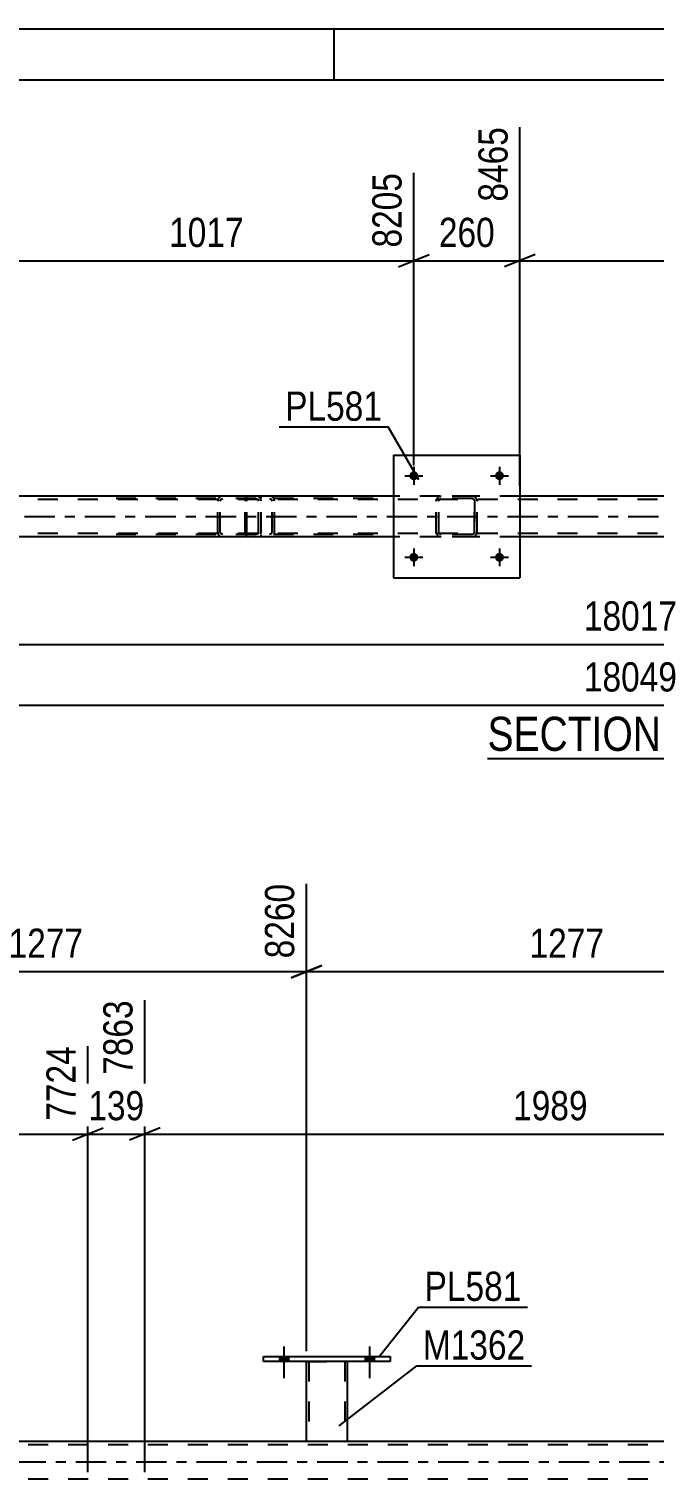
# Model space of a CAD drawing. Header units: millimetres. Extents: x 0 to 841, y 0 to 594.
# Drawn here: x 391.1 to 452.4, y 451.9 to 594 of the extents above; entities that cross this region are included whole.
import ezdxf

# ---------------------------------------------------------------- set-up
doc = ezdxf.new("R2010")
doc.units = ezdxf.units.MM
doc.linetypes.add('DXK_LINE_DOT2', pattern=[3.9198, 1.9599, -1.9599])
doc.linetypes.add('DXK_LINE_DOT3', pattern=[5.9187, 2.979, -0.9799, 0.9799, -0.9799])
doc.styles.add('Arial Narrow', font='ARIALN.TTF', dxfattribs={"height": 0.2})

# ---------------------------------------------------------------- blocks, each defined once
blk = doc.blocks.new('Unknown-232924716-1133 - 28920')
at = {"color": 5, "linetype": 'Continuous'}
for p, q in [((841, 594), (0, 594)), ((421, 589), (421, 594)), ((836, 589), (5, 589))]:
    blk.add_line(p, q, dxfattribs=at)
blk = doc.blocks.new('Unknown-232924716-11 - 2062')
at = {"color": 6, "linetype": 'Continuous'}
blk.add_line((436.04, 522.49), (463.69, 522.49), dxfattribs=at)
at = {"color": 0, "linetype": 'Continuous'}
for points in [[(454.15, 523.24), (454.15, 526.74), (436.04, 526.74), (436.04, 523.24)], [(457.75, 523.24), (457.75, 526.74), (455.2, 526.74), (455.2, 523.24)], [(460.08, 523.24), (460.08, 526.74), (458.8, 526.74), (458.8, 523.24)], [(463.69, 523.24), (463.69, 526.74), (461.13, 526.74), (461.13, 523.24)]]:
    blk.add_wipeout(points, dxfattribs=at)
at = {"color": 7, "linetype": 'Continuous', "style": 'Arial Narrow'}
for s, p in [('SECTION ', (436.04, 523.24)), ('A', (455.2, 523.24)), ('A', (461.13, 523.24)), ('-', (458.8, 523.24))]:
    blk.add_text(s, height=3.34, dxfattribs=at).set_placement(p)
blk = doc.blocks.new('Part-232924716-2103 - 2062')
at = {"color": 7, "linetype": 'DXK_LINE_DOT2'}
for p, q in [((762.38, 547.89), (100.63, 547.89)), ((439.21, 548.21), (426.81, 548.21)), ((762.38, 544.53), (100.63, 544.53)), ((439.21, 544.21), (426.81, 544.21))]:
    blk.add_line(p, q, dxfattribs=at)
at = {"color": 2, "linetype": 'Continuous'}
for p, q in [((426.81, 548.21), (388.13, 548.21)), ((477.89, 548.21), (439.21, 548.21)), ((426.81, 544.21), (388.13, 544.21)), ((477.89, 544.21), (439.21, 544.21))]:
    blk.add_line(p, q, dxfattribs=at)
at = {"color": 7, "linetype": 'DXK_LINE_DOT3'}
blk.add_line((100.63, 546.21), (762.38, 546.21), dxfattribs=at)
blk = doc.blocks.new('Part-232924716-2174 - 2062')
at = {"color": 7, "linetype": 'DXK_LINE_DOT2'}
for p, q in [((413.33, 548.21), (398.19, 548.21)), ((413.33, 547.97), (398.19, 547.97)), ((409.61, 547.87), (409.58, 547.73)), ((409.58, 544.69), (409.58, 547.73)), ((409.62, 547.92), (409.61, 547.87)), ((409.84, 547.73), (409.86, 547.82)), ((409.84, 544.69), (409.84, 547.73)), ((409.86, 547.82), (409.91, 547.9)), ((410.09, 548.21), (409.9, 548.18)), ((409.91, 547.9), (410, 547.95)), ((410, 547.95), (410.09, 547.97)), ((413.52, 548.18), (413.33, 548.21)), ((413.33, 547.97), (413.43, 547.95)), ((413.43, 547.95), (413.51, 547.9)), ((413.51, 547.9), (413.56, 547.82)), ((413.56, 547.82), (413.58, 547.73)), ((413.58, 544.69), (413.58, 547.73)), ((413.81, 547.87), (413.8, 547.92)), ((413.84, 547.73), (413.81, 547.87)), ((413.84, 544.69), (413.84, 547.73)), ((413.33, 544.45), (398.19, 544.45)), ((409.58, 544.69), (409.6, 544.61)), ((409.6, 544.61), (409.62, 544.51)), ((409.85, 544.63), (409.84, 544.69)), ((409.86, 544.6), (409.85, 544.63)), ((409.91, 544.52), (409.86, 544.6)), ((410, 544.47), (409.91, 544.52)), ((410.09, 544.45), (410, 544.47)), ((413.43, 544.47), (413.33, 544.45)), ((413.51, 544.52), (413.43, 544.47)), ((413.56, 544.6), (413.51, 544.52)), ((413.56, 544.6), (413.57, 544.63)), ((413.57, 544.63), (413.58, 544.69)), ((413.8, 544.51), (413.82, 544.61)), ((413.82, 544.61), (413.84, 544.69)), ((413.33, 544.21), (398.19, 544.21)), ((409.9, 544.25), (410.09, 544.21)), ((413.33, 544.21), (413.52, 544.25))]:
    blk.add_line(p, q, dxfattribs=at)
for centre, start, end in [((410.07, 547.71), 110.7583, 155.68), ((413.35, 547.71), 24.32, 69.2417), ((410.07, 544.71), 204.32, 249.2417)]:
    blk.add_arc(centre, 0.496, start, end, dxfattribs=at)
blk = doc.blocks.new('Bolt-232924716-23521 - 2062')
at = {"linetype": 'Continuous'}
for points in [[(429.25, 542.21, -1), (428.37, 542.21, -1)], [(437.65, 542.21, -1), (436.77, 542.21, -1)]]:
    blk.add_hatch(color=1, dxfattribs=at).paths.add_polyline_path(points)
at = {"color": 1, "linetype": 'Continuous'}
for p, q in [((428.81, 543.09), (428.81, 541.33)), ((437.21, 543.09), (437.21, 541.33)), ((427.93, 542.21), (429.69, 542.21)), ((436.33, 542.21), (438.09, 542.21))]:
    blk.add_line(p, q, dxfattribs=at)
blk = doc.blocks.new('Part-232924716-2188 - 2062')
at = {"color": 7, "linetype": 'DXK_LINE_DOT2'}
for p, q in [((412.31, 547.92), (412.29, 547.73)), ((412.29, 544.69), (412.29, 547.73)), ((412.37, 548.07), (412.31, 547.92)), ((412.46, 548.18), (412.37, 548.07)), ((412.43, 547.73), (412.44, 547.82)), ((412.43, 544.69), (412.43, 547.73)), ((412.44, 547.82), (412.47, 547.9)), ((412.56, 548.21), (412.46, 548.18)), ((412.47, 547.9), (412.51, 547.95)), ((412.51, 547.95), (412.56, 547.97)), ((424.84, 548.21), (412.56, 548.21)), ((424.84, 547.97), (412.56, 547.97)), ((413.84, 547.97), (413.84, 548.21)), ((414.85, 548.18), (414.65, 548.21)), ((414.65, 547.97), (414.75, 547.95)), ((414.75, 547.95), (414.83, 547.9)), ((414.83, 547.9), (414.89, 547.82)), ((414.89, 547.82), (414.91, 547.73)), ((414.91, 544.69), (414.91, 547.73)), ((415.13, 547.87), (415.12, 547.92)), ((415.16, 547.73), (415.13, 547.87)), ((415.16, 544.69), (415.16, 547.73)), ((412.29, 544.69), (412.31, 544.51)), ((412.31, 544.51), (412.37, 544.35)), ((412.44, 544.6), (412.43, 544.69)), ((412.47, 544.52), (412.44, 544.6)), ((412.51, 544.47), (412.47, 544.52)), ((412.56, 544.45), (412.51, 544.47)), ((424.84, 544.45), (412.56, 544.45)), ((413.84, 544.21), (413.84, 544.45)), ((414.75, 544.47), (414.65, 544.45)), ((414.83, 544.52), (414.75, 544.47)), ((414.89, 544.6), (414.83, 544.52)), ((414.89, 544.63), (414.91, 544.69)), ((414.89, 544.6), (414.89, 544.63)), ((415.12, 544.51), (415.14, 544.61)), ((415.14, 544.61), (415.16, 544.69)), ((412.37, 544.35), (412.46, 544.25)), ((412.46, 544.25), (412.56, 544.21)), ((424.84, 544.21), (412.56, 544.21)), ((414.65, 544.21), (414.85, 544.25))]:
    blk.add_line(p, q, dxfattribs=at)
blk.add_arc((414.67, 547.72), 0.492, 23.8494, 68.8059, dxfattribs=at)
blk = doc.blocks.new('Part-232924716-23492 - 2062')
at = {"color": 7, "linetype": 'DXK_LINE_DOT2'}
for p, q in [((431.01, 547.73), (431.05, 547.92)), ((431.05, 547.92), (431.01, 547.73)), ((431.01, 544.69), (431.01, 547.73)), ((431.01, 544.69), (431.01, 547.73)), ((431.25, 547.73), (431.27, 547.82)), ((431.25, 544.69), (431.25, 547.73)), ((431.25, 544.69), (431.25, 547.73)), ((431.27, 547.82), (431.32, 547.9)), ((431.31, 548.18), (431.49, 548.21)), ((431.49, 548.21), (431.31, 548.18)), ((431.32, 547.9), (431.4, 547.95)), ((431.4, 547.95), (431.49, 547.97)), ((434.53, 548.21), (431.49, 548.21)), ((434.53, 547.97), (431.49, 547.97)), ((434.53, 548.21), (434.72, 548.18)), ((434.72, 548.18), (434.53, 548.21)), ((434.53, 547.97), (434.62, 547.95)), ((434.62, 547.95), (434.7, 547.9)), ((434.7, 547.9), (434.75, 547.82)), ((434.75, 547.82), (434.77, 547.73)), ((434.77, 544.69), (434.77, 547.73)), ((434.77, 547.73), (434.77, 544.69)), ((434.98, 547.92), (435.01, 547.73)), ((435.01, 547.73), (434.98, 547.92)), ((435.01, 544.69), (435.01, 547.73)), ((435.01, 544.69), (435.01, 547.73)), ((431.05, 544.51), (431.01, 544.69)), ((431.01, 544.69), (431.05, 544.51)), ((431.27, 544.6), (431.25, 544.69)), ((431.32, 544.52), (431.27, 544.6)), ((431.4, 544.47), (431.32, 544.52)), ((431.49, 544.45), (431.4, 544.47)), ((434.53, 544.45), (431.49, 544.45)), ((434.62, 544.47), (434.53, 544.45)), ((434.7, 544.52), (434.62, 544.47)), ((434.75, 544.6), (434.7, 544.52)), ((434.77, 544.69), (434.75, 544.6)), ((435.01, 544.69), (434.98, 544.51)), ((434.98, 544.51), (435.01, 544.69)), ((431.49, 544.21), (431.31, 544.25)), ((431.31, 544.25), (431.49, 544.21)), ((434.53, 544.21), (431.49, 544.21)), ((434.72, 544.25), (434.53, 544.21)), ((434.53, 544.21), (434.72, 544.25))]:
    blk.add_line(p, q, dxfattribs=at)
at = {"color": 7, "linetype": 'DXK_LINE_DOT3'}
blk.add_line((433.01, 546.21), (433.01, 546.21), dxfattribs=at)
at = {"color": 7, "linetype": 'DXK_LINE_DOT2'}
for centre, start, end in [((431.49, 547.73), 112.5, 157.5), ((431.49, 547.73), 112.5, 157.5), ((434.53, 547.73), 22.5, 67.5), ((434.53, 547.73), 22.5, 67.5), ((431.49, 544.69), 202.5, 247.5), ((431.49, 544.69), 202.5, 247.5), ((434.53, 544.69), 292.5, 337.5), ((434.53, 544.69), 292.5, 337.5)]:
    blk.add_arc(centre, 0.48, start, end, dxfattribs=at)
blk = doc.blocks.new('Part-232924716-23493 - 2062')
at = {"color": 2, "linetype": 'Continuous'}
for p, q in [((426.81, 552.21), (426.81, 540.21)), ((426.81, 552.21), (439.21, 552.21)), ((439.21, 552.21), (439.21, 540.21)), ((426.81, 540.21), (439.21, 540.21))]:
    blk.add_line(p, q, dxfattribs=at)
blk = doc.blocks.new('Bolt-232924716-23522 - 2062')
at = {"linetype": 'Continuous'}
for points in [[(429.25, 550.21, -1), (428.37, 550.21, -1)], [(437.65, 550.21, -1), (436.77, 550.21, -1)]]:
    blk.add_hatch(color=1, dxfattribs=at).paths.add_polyline_path(points)
at = {"color": 1, "linetype": 'Continuous'}
for p, q in [((427.93, 550.21), (429.69, 550.21)), ((428.81, 551.09), (428.81, 549.33)), ((436.33, 550.21), (438.09, 550.21)), ((437.21, 551.09), (437.21, 549.33))]:
    blk.add_line(p, q, dxfattribs=at)
blk = doc.blocks.new('Part-232924716-23856 - 2334')
at = {"color": 2, "linetype": 'Continuous'}
for p, q in [((414.08, 463.38), (414.08, 463.86)), ((414.08, 463.86), (426.48, 463.86)), ((426.48, 463.38), (414.08, 463.38)), ((426.48, 463.86), (426.48, 463.38))]:
    blk.add_line(p, q, dxfattribs=at)
blk = doc.blocks.new('Part-232924716-2518 - 2334')
at = {"color": 7, "linetype": 'DXK_LINE_DOT2'}
for p, q in [((749.65, 455.22), (87.9, 455.22)), ((422.28, 455.54), (418.28, 455.54)), ((749.65, 451.86), (87.9, 451.86))]:
    blk.add_line(p, q, dxfattribs=at)
at = {"color": 2, "linetype": 'Continuous'}
for p, q in [((418.28, 455.54), (371.2, 455.54)), ((469.36, 455.54), (422.28, 455.54))]:
    blk.add_line(p, q, dxfattribs=at)
at = {"color": 7, "linetype": 'DXK_LINE_DOT3'}
blk.add_line((87.9, 453.54), (749.65, 453.54), dxfattribs=at)
blk = doc.blocks.new('Part-232924716-23855 - 2334')
at = {"color": 2, "linetype": 'Continuous'}
for p, q in [((418.28, 455.54), (418.28, 463.38)), ((422.28, 463.38), (422.28, 455.54)), ((422.24, 455.54), (418.28, 455.54)), ((422.28, 455.54), (422.24, 455.54))]:
    blk.add_line(p, q, dxfattribs=at)
at = {"color": 7, "linetype": 'DXK_LINE_DOT2'}
for p, q in [((418.28, 463.38), (422.28, 463.38)), ((418.28, 463.38), (418.28, 463.38)), ((418.28, 463.38), (418.28, 463.38)), ((418.52, 463.38), (418.52, 455.54)), ((422.04, 463.38), (422.04, 455.54)), ((422.28, 463.38), (422.28, 463.38)), ((422.28, 463.38), (422.28, 463.38)), ((422.02, 455.54), (422.04, 455.54))]:
    blk.add_line(p, q, dxfattribs=at)
blk = doc.blocks.new('Bolt-232924716-23884 - 2334')
at = {"linetype": 'Continuous'}
for points in [[(415.64, 463.38), (416.52, 463.38), (416.52, 463.86), (415.64, 463.86)], [(424.04, 463.38), (424.92, 463.38), (424.92, 463.86), (424.04, 463.86)]]:
    blk.add_hatch(color=1, dxfattribs=at).paths.add_polyline_path(points)
at = {"color": 1, "linetype": 'Continuous'}
for p, q in [((416.08, 464.86), (416.08, 461.74)), ((424.48, 464.86), (424.48, 461.74)), ((415.64, 463.86), (415.64, 463.38)), ((416.52, 463.86), (416.52, 463.38)), ((424.04, 463.86), (424.04, 463.38)), ((424.92, 463.86), (424.92, 463.38))]:
    blk.add_line(p, q, dxfattribs=at)
blk = doc.blocks.new('Bolt-232924716-23885 - 2334')
at = {"linetype": 'Continuous'}
for points in [[(415.64, 463.38), (416.52, 463.38), (416.52, 463.86), (415.64, 463.86)], [(424.04, 463.38), (424.92, 463.38), (424.92, 463.86), (424.04, 463.86)]]:
    blk.add_hatch(color=1, dxfattribs=at).paths.add_polyline_path(points)
at = {"color": 1, "linetype": 'Continuous'}
for p, q in [((416.08, 464.86), (416.08, 461.74)), ((424.48, 464.86), (424.48, 461.74)), ((415.64, 463.86), (415.64, 463.38)), ((416.52, 463.86), (416.52, 463.38)), ((424.04, 463.86), (424.04, 463.38)), ((424.92, 463.86), (424.92, 463.38))]:
    blk.add_line(p, q, dxfattribs=at)
blk = doc.blocks.new('StraightDimension-232924716-26421 - 2062')
at = {"color": 7, "linetype": 'Continuous'}
for p, q in [((388.13, 549.21), (388.13, 584.39)), ((428.81, 551.21), (428.81, 579.89)), ((389.63, 571.88), (386.63, 570.68)), ((427.31, 570.68), (430.31, 571.88)), ((388.13, 571.28), (428.81, 571.28))]:
    blk.add_line(p, q, dxfattribs=at)
at = {"color": 0}
blk.add_wipeout([(412.73, 572.03), (412.73, 576.23), (404.22, 576.23), (404.22, 572.03)], dxfattribs=at)
at = {"color": 3, "style": 'Arial Narrow'}
blk.add_text('1017', height=2.863, dxfattribs=at).set_placement((404.82, 572.63))
at = {"color": 0, "linetype": 'Continuous'}
blk.add_wipeout([(428.21, 580.49), (424.01, 580.49), (424.01, 571.98), (428.21, 571.98)], dxfattribs=at)
at = {"color": 3, "linetype": 'Continuous', "style": 'Arial Narrow'}
blk.add_text('8205', height=2.863, rotation=90.0002, dxfattribs=at).set_placement((427.61, 572.58))
blk = doc.blocks.new('StraightDimension-232924716-8908 - 2062')
at = {"color": 7, "linetype": 'Continuous'}
blk.add_line((100.63, 533.68), (799.5, 533.68), dxfattribs=at)
at = {"color": 0}
blk.add_wipeout([(455.23, 534.43), (455.23, 538.63), (444.89, 538.63), (444.89, 534.43)], dxfattribs=at)
at = {"color": 3, "style": 'Arial Narrow'}
blk.add_text('18017', height=2.863, dxfattribs=at).set_placement((445.49, 535.03))
blk = doc.blocks.new('StraightDimension-232924716-26391 - 2062')
at = {"color": 7, "linetype": 'Continuous'}
blk.add_line((99.99, 527.71), (800.14, 527.71), dxfattribs=at)
at = {"color": 0}
blk.add_wipeout([(455.23, 528.46), (455.23, 532.66), (444.89, 532.66), (444.89, 528.46)], dxfattribs=at)
at = {"color": 3, "style": 'Arial Narrow'}
blk.add_text('18049', height=2.863, dxfattribs=at).set_placement((445.49, 529.06))
blk = doc.blocks.new('StraightDimension-232924716-26419 - 2062')
at = {"color": 7, "linetype": 'Continuous'}
for p, q in [((439.21, 549.21), (439.21, 584.39)), ((479.89, 551.21), (479.89, 579.89)), ((440.71, 571.88), (437.71, 570.68)), ((478.39, 570.68), (481.39, 571.88)), ((439.21, 571.28), (479.89, 571.28))]:
    blk.add_line(p, q, dxfattribs=at)
at = {"color": 0}
blk.add_wipeout([(463.81, 572.03), (463.81, 576.23), (455.3, 576.23), (455.3, 572.03)], dxfattribs=at)
at = {"color": 3, "style": 'Arial Narrow'}
blk.add_text('1017', height=2.863, dxfattribs=at).set_placement((455.9, 572.63))
at = {"color": 0, "linetype": 'Continuous'}
blk.add_wipeout([(479.29, 580.49), (475.09, 580.49), (475.09, 571.98), (479.29, 571.98)], dxfattribs=at)
at = {"color": 3, "linetype": 'Continuous', "style": 'Arial Narrow'}
blk.add_text('9482', height=2.863, rotation=90.0002, dxfattribs=at).set_placement((478.69, 572.58))
blk = doc.blocks.new('StraightDimension-232924716-26420 - 2062')
at = {"color": 7, "linetype": 'Continuous'}
for p, q in [((439.21, 549.21), (439.21, 584.39)), ((428.81, 551.21), (428.81, 579.89)), ((427.31, 570.68), (430.31, 571.88)), ((440.71, 571.88), (437.71, 570.68)), ((428.81, 571.28), (439.21, 571.28))]:
    blk.add_line(p, q, dxfattribs=at)
at = {"color": 0}
blk.add_wipeout([(437.35, 572.03), (437.35, 576.23), (430.67, 576.23), (430.67, 572.03)], dxfattribs=at)
at = {"color": 3, "style": 'Arial Narrow'}
blk.add_text('260', height=2.863, dxfattribs=at).set_placement((431.27, 572.63))
at = {"color": 0, "linetype": 'Continuous'}
blk.add_wipeout([(438.61, 584.99), (434.41, 584.99), (434.41, 576.48), (438.61, 576.48)], dxfattribs=at)
at = {"color": 3, "linetype": 'Continuous', "style": 'Arial Narrow'}
blk.add_text('8465', height=2.863, rotation=90.0002, dxfattribs=at).set_placement((438.01, 577.08))
blk = doc.blocks.new('StraightDimension-232924716-30152 - 2334')
at = {"color": 7, "linetype": 'Continuous'}
for p, q in [((367.2, 464.38), (367.2, 510.21)), ((418.28, 464.38), (418.28, 510.21)), ((368.7, 502.2), (365.7, 501)), ((416.78, 501), (419.78, 502.2)), ((367.2, 501.6), (418.28, 501.6))]:
    blk.add_line(p, q, dxfattribs=at)
at = {"color": 0}
blk.add_wipeout([(397, 502.35), (397, 506.55), (388.48, 506.55), (388.48, 502.35)], dxfattribs=at)
at = {"color": 3, "style": 'Arial Narrow'}
blk.add_text('1277', height=2.863, dxfattribs=at).set_placement((389.08, 502.95))
at = {"color": 0, "linetype": 'Continuous'}
blk.add_wipeout([(417.68, 510.81), (413.48, 510.81), (413.48, 502.3), (417.68, 502.3)], dxfattribs=at)
at = {"color": 3, "linetype": 'Continuous', "style": 'Arial Narrow'}
blk.add_text('8260', height=2.863, rotation=90.0002, dxfattribs=at).set_placement((417.08, 502.9))
blk = doc.blocks.new('StraightDimension-232924716-8199 - 2334')
at = {"color": 7, "linetype": 'Continuous'}
for p, q in [((402.43, 452.54), (402.43, 498.79)), ((481.99, 452.54), (481.99, 494.29)), ((403.93, 486.28), (400.93, 485.08)), ((480.49, 485.08), (483.49, 486.28)), ((402.43, 485.68), (481.99, 485.68))]:
    blk.add_line(p, q, dxfattribs=at)
at = {"color": 0}
blk.add_wipeout([(446.46, 486.43), (446.46, 490.63), (437.95, 490.63), (437.95, 486.43)], dxfattribs=at)
at = {"color": 3, "style": 'Arial Narrow'}
blk.add_text('1989', height=2.863, dxfattribs=at).set_placement((438.55, 487.03))
at = {"color": 0, "linetype": 'Continuous'}
blk.add_wipeout([(481.39, 494.89), (477.19, 494.89), (477.19, 486.38), (481.39, 486.38)], dxfattribs=at)
at = {"color": 3, "linetype": 'Continuous', "style": 'Arial Narrow'}
blk.add_text('9852', height=2.863, rotation=90.0002, dxfattribs=at).set_placement((480.79, 486.98))
blk = doc.blocks.new('StraightDimension-232924716-8201 - 2334')
at = {"color": 7, "linetype": 'Continuous'}
for p, q in [((317.29, 452.54), (317.29, 498.79)), ((396.85, 452.54), (396.85, 494.29)), ((318.79, 486.28), (315.79, 485.08)), ((395.35, 485.08), (398.35, 486.28)), ((317.29, 485.68), (396.85, 485.68))]:
    blk.add_line(p, q, dxfattribs=at)
at = {"color": 0}
blk.add_wipeout([(361.33, 486.43), (361.33, 490.63), (352.82, 490.63), (352.82, 486.43)], dxfattribs=at)
at = {"color": 3, "style": 'Arial Narrow'}
blk.add_text('1989', height=2.863, dxfattribs=at).set_placement((353.42, 487.03))
at = {"color": 0, "linetype": 'Continuous'}
blk.add_wipeout([(396.25, 494.89), (392.05, 494.89), (392.05, 486.38), (396.25, 486.38)], dxfattribs=at)
at = {"color": 3, "linetype": 'Continuous', "style": 'Arial Narrow'}
blk.add_text('7724', height=2.863, rotation=90.0002, dxfattribs=at).set_placement((395.65, 486.98))
blk = doc.blocks.new('StraightDimension-232924716-30151 - 2334')
at = {"color": 7, "linetype": 'Continuous'}
for p, q in [((418.28, 464.38), (418.28, 510.21)), ((469.36, 464.38), (469.36, 510.21)), ((419.78, 502.2), (416.78, 501)), ((467.86, 501), (470.86, 502.2)), ((418.28, 501.6), (469.36, 501.6))]:
    blk.add_line(p, q, dxfattribs=at)
at = {"color": 0}
blk.add_wipeout([(448.08, 502.35), (448.08, 506.55), (439.56, 506.55), (439.56, 502.35)], dxfattribs=at)
at = {"color": 3, "style": 'Arial Narrow'}
blk.add_text('1277', height=2.863, dxfattribs=at).set_placement((440.16, 502.95))
at = {"color": 0, "linetype": 'Continuous'}
blk.add_wipeout([(468.76, 510.81), (464.56, 510.81), (464.56, 502.3), (468.76, 502.3)], dxfattribs=at)
at = {"color": 3, "linetype": 'Continuous', "style": 'Arial Narrow'}
blk.add_text('9537', height=2.863, rotation=90.0002, dxfattribs=at).set_placement((468.16, 502.9))
blk = doc.blocks.new('StraightDimension-232924716-8200 - 2334')
at = {"color": 7, "linetype": 'Continuous'}
for p, q in [((402.43, 452.54), (402.43, 498.79)), ((396.85, 452.54), (396.85, 494.29)), ((395.35, 485.08), (398.35, 486.28)), ((403.93, 486.28), (400.93, 485.08)), ((396.85, 485.68), (402.43, 485.68))]:
    blk.add_line(p, q, dxfattribs=at)
at = {"color": 0}
blk.add_wipeout([(402.98, 486.43), (402.98, 490.63), (396.3, 490.63), (396.3, 486.43)], dxfattribs=at)
at = {"color": 3, "style": 'Arial Narrow'}
blk.add_text('139', height=2.863, dxfattribs=at).set_placement((396.9, 487.03))
at = {"color": 0, "linetype": 'Continuous'}
blk.add_wipeout([(401.83, 499.39), (397.63, 499.39), (397.63, 490.88), (401.83, 490.88)], dxfattribs=at)
at = {"color": 3, "linetype": 'Continuous', "style": 'Arial Narrow'}
blk.add_text('7863', height=2.863, rotation=90.0002, dxfattribs=at).set_placement((401.23, 491.48))
blk = doc.blocks.new('Mark-232924716-27152 - 2062')
at = {"color": 0}
blk.add_wipeout([(425.7, 555.6), (425.7, 558.6), (416.2, 558.6), (416.2, 555.6)], dxfattribs=at)
blk.add_wipeout([(425.7, 555.6), (425.7, 558.6), (416.2, 558.6), (416.2, 555.6)], dxfattribs=at)
at = {"color": 30, "linetype": 'Continuous'}
for p in [(415.6, 555), (429.3, 549.8)]:
    blk.add_line(p, (426.3, 555), dxfattribs=at)
at = {"color": 3, "style": 'Arial Narrow'}
blk.add_text('PL581', height=2.863, dxfattribs=at).set_placement((416.2, 555.6))
blk = doc.blocks.new('Mark-232924716-28537 - 2334')
at = {"color": 0}
blk.add_wipeout([(439.76, 463.56), (439.76, 466.56), (429.7, 466.56), (429.7, 463.56)], dxfattribs=at)
blk.add_wipeout([(439.76, 463.56), (439.76, 466.56), (429.7, 466.56), (429.7, 463.56)], dxfattribs=at)
at = {"color": 30, "linetype": 'Continuous'}
for p, q in [((421.48, 457.06), (429.1, 462.96)), ((429.1, 462.96), (440.36, 462.96))]:
    blk.add_line(p, q, dxfattribs=at)
at = {"color": 3, "style": 'Arial Narrow'}
blk.add_text('M1362', height=2.863, dxfattribs=at).set_placement((429.7, 463.56))
blk = doc.blocks.new('Mark-232924716-28540 - 2334')
at = {"color": 0}
blk.add_wipeout([(439.37, 469.32), (439.37, 472.32), (429.87, 472.32), (429.87, 469.32)], dxfattribs=at)
blk.add_wipeout([(439.37, 469.32), (439.37, 472.32), (429.87, 472.32), (429.87, 469.32)], dxfattribs=at)
at = {"color": 30, "linetype": 'Continuous'}
for p, q in [((425.43, 463.86), (429.27, 468.72)), ((429.27, 468.72), (439.97, 468.72))]:
    blk.add_line(p, q, dxfattribs=at)
at = {"color": 3, "style": 'Arial Narrow'}
blk.add_text('PL581', height=2.863, dxfattribs=at).set_placement((429.87, 469.32))

msp = doc.modelspace()

# ---------------------------------------------------------------- block references
for name in ['Unknown-232924716-1133 - 28920', 'Part-232924716-23493 - 2062', 'Part-232924716-2103 - 2062', 'Bolt-232924716-23522 - 2062', 'Part-232924716-2174 - 2062', 'Part-232924716-2188 - 2062', 'Part-232924716-23492 - 2062', 'Bolt-232924716-23521 - 2062', 'Bolt-232924716-23884 - 2334', 'Bolt-232924716-23885 - 2334', 'Part-232924716-23856 - 2334', 'Part-232924716-23855 - 2334', 'Part-232924716-2518 - 2334']:
    msp.add_blockref(name, (0, 0))

# ---------------------------------------------------------------- next in the draw order: block references
for name in ['StraightDimension-232924716-26421 - 2062', 'StraightDimension-232924716-26419 - 2062', 'StraightDimension-232924716-8908 - 2062', 'Unknown-232924716-11 - 2062', 'StraightDimension-232924716-30152 - 2334']:
    msp.add_blockref(name, (0, 0))

# ---------------------------------------------------------------- next in the draw order: block references
for name in ['StraightDimension-232924716-26420 - 2062', 'StraightDimension-232924716-26391 - 2062', 'StraightDimension-232924716-8201 - 2334', 'StraightDimension-232924716-8199 - 2334']:
    msp.add_blockref(name, (0, 0))

# ---------------------------------------------------------------- next in the draw order: block references
for name in ['Mark-232924716-27152 - 2062', 'StraightDimension-232924716-30151 - 2334', 'StraightDimension-232924716-8200 - 2334']:
    msp.add_blockref(name, (0, 0))

# ---------------------------------------------------------------- next in the draw order: block references
msp.add_blockref('Mark-232924716-28537 - 2334', (0, 0))

# ---------------------------------------------------------------- next in the draw order: block references
msp.add_blockref('Mark-232924716-28540 - 2334', (0, 0))

doc.saveas('drawing.dxf')
